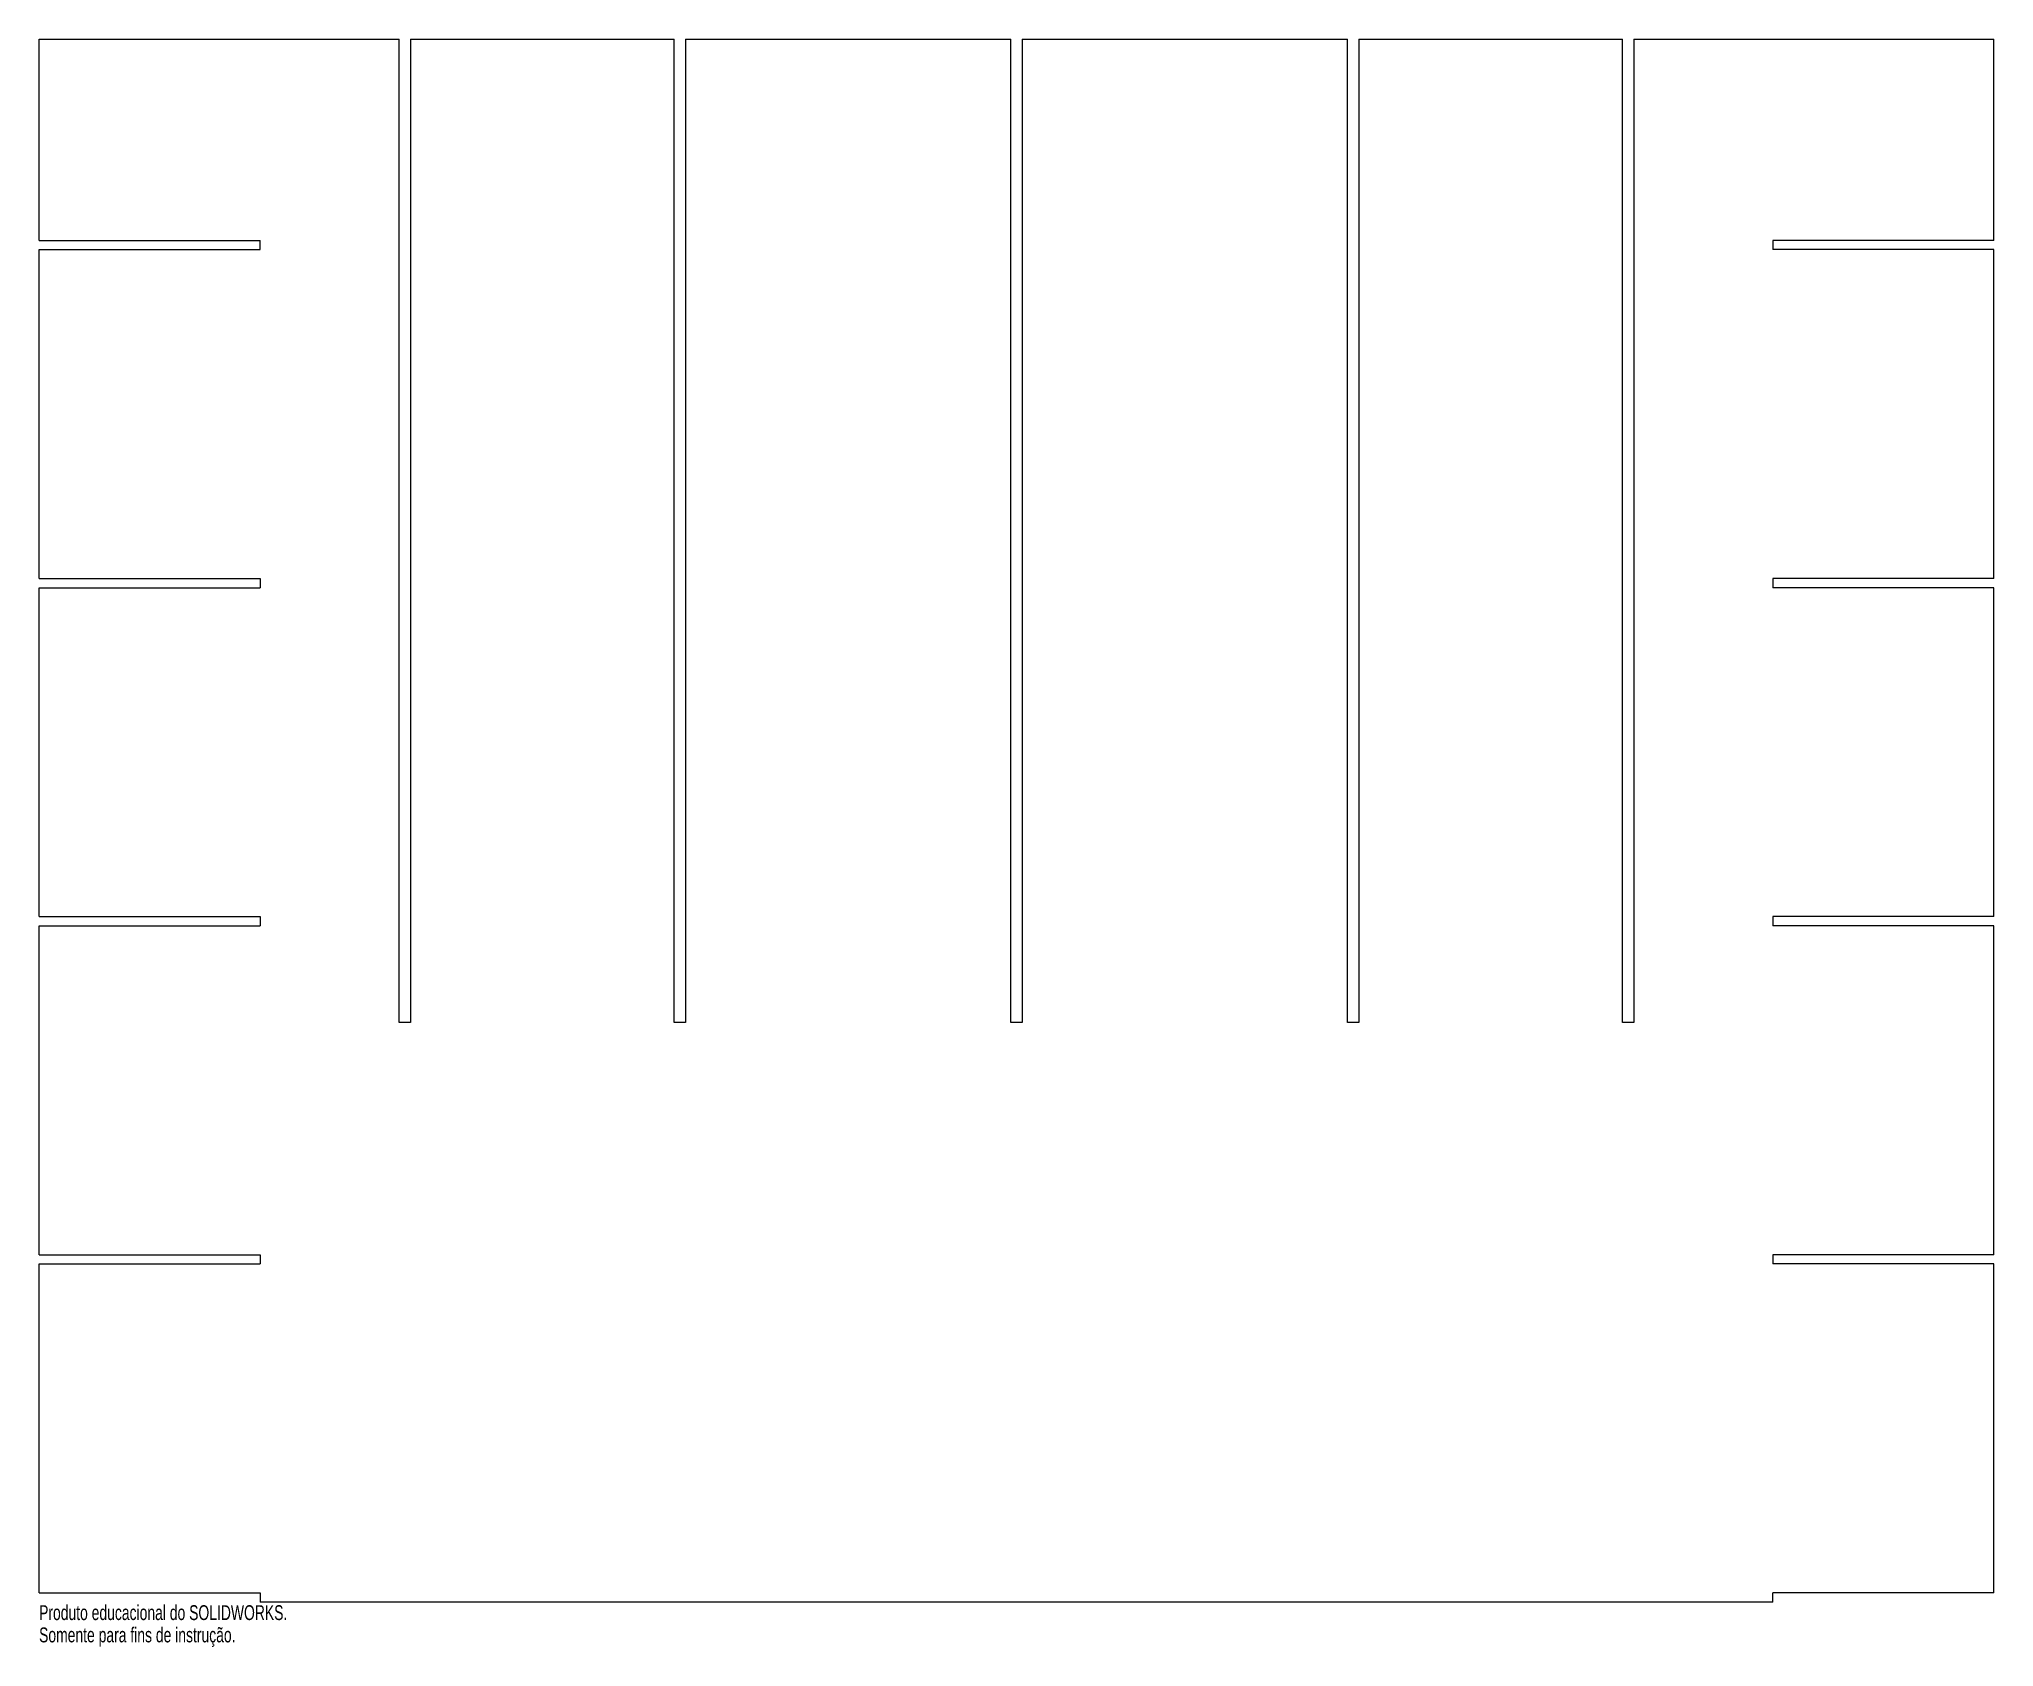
# Model space of a CAD drawing. Header units: millimetres. Extents: x -318 to 318, y -15 to 509.
import ezdxf

# ---------------------------------------------------------------- set-up
doc = ezdxf.new("R2010")
doc.units = ezdxf.units.MM
doc.styles.add('SLDTEXTSTYLE0', font='TXT', dxfattribs={"width": 0.7})

msp = doc.modelspace()

# ---------------------------------------------------------------- linework, layer by layer
at = {"color": 7, "linetype": 'Continuous', "lineweight": 25}
for p, q in [((-317.87, 508.51), (-200.72, 508.51)), ((-317.87, 443), (-317.87, 508.51)), ((-200.72, 188.61), (-200.72, 508.51)), ((-197.12, 508.51), (-111.3, 508.51)), ((-197.12, 508.51), (-197.12, 188.61)), ((-111.3, 188.61), (-111.3, 508.51)), ((-107.7, 508.51), (-1.8, 508.51)), ((-107.7, 508.51), (-107.7, 188.61)), ((-1.8, 188.61), (-1.8, 508.51)), ((1.8, 508.51), (107.7, 508.51)), ((1.8, 508.51), (1.8, 188.61)), ((107.7, 188.61), (107.7, 508.51)), ((111.3, 508.51), (197.12, 508.51)), ((111.3, 508.51), (111.3, 188.61)), ((197.12, 188.61), (197.12, 508.51)), ((200.72, 508.51), (317.87, 508.51)), ((200.72, 508.51), (200.72, 188.61)), ((317.87, 443), (317.87, 508.51)), ((-317.87, 443), (-245.98, 443)), ((-317.87, 440), (-245.98, 440)), ((-317.87, 333), (-317.87, 440)), ((-245.98, 440), (-245.98, 443)), ((245.98, 443), (245.98, 440)), ((317.87, 443), (245.98, 443)), ((317.87, 440), (245.98, 440)), ((317.87, 333), (317.87, 440)), ((-317.87, 333), (-245.98, 333)), ((-245.98, 333), (-245.98, 330)), ((245.98, 333), (245.98, 330)), ((317.87, 333), (245.98, 333)), ((-317.87, 330), (-245.98, 330)), ((-317.87, 223), (-317.87, 330)), ((317.87, 330), (245.98, 330)), ((317.87, 223), (317.87, 330)), ((-317.87, 223), (-245.98, 223)), ((-245.98, 223), (-245.98, 220)), ((245.98, 223), (245.98, 220)), ((317.87, 223), (245.98, 223)), ((-317.87, 220), (-245.98, 220)), ((-317.87, 113), (-317.87, 220)), ((317.87, 220), (245.98, 220)), ((317.87, 113), (317.87, 220)), ((-197.12, 188.61), (-200.72, 188.61)), ((-107.7, 188.61), (-111.3, 188.61)), ((1.8, 188.61), (-1.8, 188.61)), ((111.3, 188.61), (107.7, 188.61)), ((200.72, 188.61), (197.12, 188.61)), ((-317.87, 113), (-245.98, 113)), ((-317.87, 110), (-245.98, 110)), ((-317.87, 3), (-317.87, 110)), ((-245.98, 113), (-245.98, 110)), ((245.98, 113), (245.98, 110)), ((317.87, 113), (245.98, 113)), ((317.87, 110), (245.98, 110)), ((317.87, 3), (317.87, 110)), ((-317.87, 3), (-245.98, 3)), ((-245.98, 3), (-245.98, 0)), ((245.98, 0), (-245.98, 0)), ((245.98, 0), (245.98, 3)), ((317.87, 3), (245.98, 3))]:
    msp.add_line(p, q, dxfattribs=at)

# ---------------------------------------------------------------- texts
at = {"color": 7, "linetype": 'Continuous', "char_height": 4.8336, "attachment_point": 1, "style": 'SLDTEXTSTYLE0'}
for s, insert in [('Produto educacional do SOLIDWORKS.', (-317.87, -1.02)), ('Somente para fins de instrução.', (-317.87, -8.27))]:
    msp.add_mtext(s, dxfattribs=dict(at, insert=insert))

doc.saveas('drawing.dxf')
